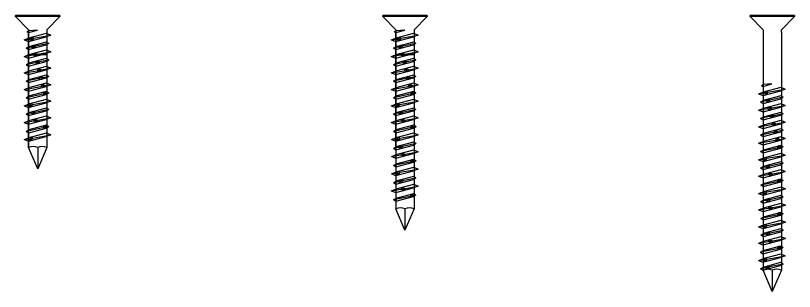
# Model space of a CAD drawing. Header units: inches. Extents: x -2661 to 42767, y -1222 to 9099.
# Drawn here: x 1420.15 to 1426.52, y 1271.51 to 1273.76 of the extents above; entities that cross this region are included whole.
import ezdxf

# ---------------------------------------------------------------- set-up
doc = ezdxf.new("R2010")
doc.units = ezdxf.units.IN
doc.header["$LTSCALE"] = 12
doc.header["$MEASUREMENT"] = 0
doc.layers.add('S-SIMPSON', color=2, linetype='CONTINUOUS')

# ---------------------------------------------------------------- blocks, each defined once
blk = doc.blocks.new('TTN PFSS 3-16x1-1-4')
at = {"layer": 'S-SIMPSON'}
for p, q in [((0.1813, 0), (-0.1812, 0)), ((-0.1812, -0.0065), (-0.1812, 0)), ((0.1813, 0), (0.1813, -0.0065)), ((0.1813, -0.0065), (-0.1812, -0.0065)), ((-0.1812, -0.0065), (-0.0745, -0.116)), ((-0.0745, -0.0065), (-0.0745, -0.0065)), ((0.1813, -0.0065), (0.0745, -0.116)), ((-0.088, -0.1314), (-0.0745, -0.1236)), ((-0.0745, -0.116), (-0.0745, -1.0763)), ((-0.0025, -0.1188), (-0.0745, -0.1236)), ((-0.0745, -0.1391), (-0.0025, -0.1188)), ((0.0745, -0.116), (0.0745, -1.0497)), ((-0.1117, -0.1987), (-0.0745, -0.1851)), ((-0.088, -0.1314), (-0.0745, -0.1391)), ((-0.0745, -1.0763), (-0.0745, -0.135)), ((0.0695, -0.1469), (-0.0745, -0.1851)), ((-0.0745, -0.2122), (0.0695, -0.174)), ((-0.0691, -0.1912), (-0.054, -0.1797)), ((-0.054, -0.1797), (-0.0478, -0.2051)), ((-0.0347, -0.1852), (-0.054, -0.1797)), ((-0.0347, -0.1852), (-0.0478, -0.2051)), ((-0.0347, -0.1852), (0.1068, -0.1604)), ((0.1068, -0.1604), (0.0695, -0.1469)), ((0.1068, -0.1604), (0.0695, -0.174)), ((0.0745, -0.135), (0.0745, -1.0763)), ((-0.1117, -0.1987), (-0.0691, -0.1912)), ((-0.1117, -0.1987), (-0.0745, -0.2122)), ((-0.0947, -0.266), (-0.0745, -0.2543)), ((0.0695, -0.2161), (-0.0745, -0.2543)), ((-0.0745, -0.2777), (0.0695, -0.2394)), ((-0.0478, -0.2051), (-0.0691, -0.1912)), ((-0.053, -0.2573), (-0.0381, -0.2447)), ((-0.0381, -0.2447), (-0.0327, -0.2666)), ((-0.0187, -0.2502), (-0.0381, -0.2447)), ((-0.0187, -0.2502), (-0.0327, -0.2666)), ((0.0897, -0.2277), (-0.0187, -0.2502)), ((0.0897, -0.2277), (0.0695, -0.2161)), ((0.0897, -0.2277), (0.0695, -0.2394)), ((-0.053, -0.2573), (-0.0947, -0.266)), ((-0.0947, -0.266), (-0.0745, -0.2777)), ((0.0695, -0.2815), (-0.0745, -0.3198)), ((-0.0745, -0.3469), (0.0695, -0.3086)), ((-0.0327, -0.2666), (-0.053, -0.2573)), ((-0.0375, -0.3203), (-0.023, -0.3061)), ((-0.023, -0.3061), (-0.0168, -0.3315)), ((-0.003, -0.3143), (-0.023, -0.3061)), ((-0.003, -0.3143), (-0.0168, -0.3315)), ((-0.003, -0.3143), (0.1068, -0.2951)), ((0.1068, -0.2951), (0.0695, -0.2815)), ((0.1068, -0.2951), (0.0695, -0.3086)), ((-0.1117, -0.3333), (-0.0745, -0.3198)), ((-0.1117, -0.3333), (-0.0375, -0.3203)), ((-0.1117, -0.3333), (-0.0745, -0.3469)), ((0.0745, -0.3198), (-0.0745, -0.3198)), ((0.0695, -0.3507), (-0.0745, -0.389)), ((-0.0745, -0.4123), (0.0695, -0.374)), ((-0.0375, -0.3203), (-0.0168, -0.3315)), ((-0.0071, -0.3711), (-0.0216, -0.3855)), ((-0.0071, -0.3711), (-0.0017, -0.393)), ((0.0127, -0.3784), (-0.0071, -0.3711)), ((0.0127, -0.3784), (-0.0017, -0.393)), ((0.0897, -0.3624), (0.0127, -0.3784)), ((0.0897, -0.3624), (0.0695, -0.3507)), ((0.0897, -0.3624), (0.0695, -0.374)), ((-0.0216, -0.3855), (-0.0947, -0.4006)), ((-0.0947, -0.4006), (-0.0745, -0.389)), ((-0.0947, -0.4006), (-0.0745, -0.4123)), ((0.0695, -0.4162), (-0.0745, -0.4544)), ((-0.0745, -0.4815), (0.0695, -0.4432)), ((-0.0017, -0.393), (-0.0216, -0.3855)), ((0.008, -0.4325), (-0.0059, -0.4494)), ((0.0286, -0.4434), (0.008, -0.4325)), ((0.008, -0.4325), (0.0142, -0.458)), ((0.0286, -0.4434), (0.0142, -0.458)), ((0.0286, -0.4434), (0.1068, -0.4297)), ((0.1068, -0.4297), (0.0695, -0.4162)), ((0.1068, -0.4297), (0.0695, -0.4432)), ((-0.1117, -0.468), (-0.0059, -0.4494)), ((-0.1117, -0.468), (-0.0745, -0.4544)), ((-0.1117, -0.468), (-0.0745, -0.4815)), ((0.0695, -0.4854), (-0.0745, -0.5236)), ((-0.0745, -0.5469), (0.0695, -0.5087)), ((0.0142, -0.458), (-0.0059, -0.4494)), ((0.0239, -0.4975), (0.0098, -0.5136)), ((0.0239, -0.4975), (0.0292, -0.5194)), ((0.0441, -0.5065), (0.0239, -0.4975)), ((0.0292, -0.5194), (0.0441, -0.5065)), ((0.0897, -0.497), (0.0441, -0.5065)), ((0.0897, -0.497), (0.0695, -0.4854)), ((0.0897, -0.497), (0.0695, -0.5087)), ((0.0098, -0.5136), (-0.0947, -0.5353)), ((-0.0947, -0.5353), (-0.0745, -0.5236)), ((-0.0947, -0.5353), (-0.0745, -0.5469)), ((0.0695, -0.5508), (-0.0745, -0.5891)), ((0.0098, -0.5136), (0.0292, -0.5194)), ((0.0389, -0.5589), (0.0258, -0.5785)), ((0.0389, -0.5589), (0.0452, -0.5844)), ((0.0602, -0.5725), (0.0389, -0.5589)), ((0.0602, -0.5725), (0.0452, -0.5844)), ((0.0602, -0.5725), (0.1068, -0.5643)), ((0.1068, -0.5643), (0.0695, -0.5508)), ((0.1068, -0.5643), (0.0695, -0.5779)), ((-0.1117, -0.6026), (0.0258, -0.5785)), ((-0.1117, -0.6026), (-0.0745, -0.5891)), ((-0.1117, -0.6026), (-0.0745, -0.6162)), ((-0.0745, -0.6162), (0.0695, -0.5779)), ((0.0695, -0.62), (-0.0745, -0.6583)), ((0.0695, -0.62), (-0.0745, -0.6583)), ((0.0452, -0.5844), (0.0258, -0.5785)), ((0.0549, -0.6239), (0.0412, -0.6417)), ((0.0755, -0.6346), (0.0549, -0.6239)), ((0.0549, -0.6239), (0.0602, -0.6458)), ((0.0755, -0.6346), (0.0602, -0.6458)), ((0.0897, -0.6317), (0.0695, -0.62)), ((0.0897, -0.6317), (0.0695, -0.6433)), ((0.0897, -0.6317), (0.0755, -0.6346)), ((0.0412, -0.6417), (-0.0947, -0.6699)), ((-0.0947, -0.6699), (-0.0745, -0.6583)), ((-0.0947, -0.6699), (-0.0745, -0.6583)), ((-0.0947, -0.6699), (-0.0745, -0.6816)), ((-0.0745, -0.6816), (0.0695, -0.6433)), ((0.0695, -0.6854), (-0.0745, -0.7237)), ((-0.0437, -0.7253), (0.1068, -0.699)), ((0.0602, -0.6458), (0.0412, -0.6417)), ((0.1068, -0.699), (0.0695, -0.6854)), ((0.1068, -0.699), (0.0695, -0.7125)), ((-0.1117, -0.7372), (-0.0745, -0.7237)), ((-0.1117, -0.7372), (-0.0782, -0.7314)), ((-0.1117, -0.7372), (-0.0745, -0.7508)), ((-0.0636, -0.7208), (-0.0782, -0.7314)), ((-0.0548, -0.7456), (-0.0782, -0.7314)), ((-0.0745, -0.7508), (0.0695, -0.7125)), ((0.0695, -0.7546), (-0.0745, -0.7929)), ((-0.0437, -0.7253), (-0.0636, -0.7208)), ((-0.0636, -0.7208), (-0.0548, -0.7456)), ((-0.0437, -0.7253), (-0.0548, -0.7456)), ((0.0897, -0.7663), (0.0695, -0.7546)), ((-0.0947, -0.8046), (-0.0745, -0.7929)), ((-0.0553, -0.7964), (-0.0947, -0.8046)), ((-0.0947, -0.8046), (-0.0745, -0.8162)), ((-0.0745, -0.8162), (0.0695, -0.778)), ((0.0695, -0.8201), (-0.0745, -0.8583)), ((-0.0412, -0.7841), (-0.0553, -0.7964)), ((-0.0337, -0.8054), (-0.0553, -0.7964)), ((-0.0412, -0.7841), (-0.0337, -0.8054)), ((-0.021, -0.7893), (-0.0412, -0.7841)), ((-0.021, -0.7893), (-0.0337, -0.8054)), ((0.0897, -0.7663), (-0.021, -0.7893)), ((0.0897, -0.7663), (0.0695, -0.778)), ((0.1068, -0.8336), (0.0695, -0.8201)), ((-0.1117, -0.8719), (-0.0334, -0.8582)), ((-0.1117, -0.8719), (-0.0745, -0.8583)), ((-0.1117, -0.8719), (-0.0745, -0.8854)), ((-0.0745, -0.8854), (0.0695, -0.8472)), ((-0.0334, -0.8582), (-0.0201, -0.8439)), ((-0.0113, -0.8687), (-0.0334, -0.8582)), ((-0.0201, -0.8439), (-0.0113, -0.8687)), ((-0.0201, -0.8439), (0.0011, -0.8521)), ((0.0011, -0.8521), (-0.0113, -0.8687)), ((0.0011, -0.8521), (0.1068, -0.8336)), ((0.1068, -0.8336), (0.0695, -0.8472)), ((0.0414, -0.9162), (-0.0945, -0.9444)), ((-0.0945, -0.9444), (-0.0743, -0.9327)), ((-0.0945, -0.9444), (-0.0743, -0.9327)), ((-0.0945, -0.9444), (-0.0743, -0.956)), ((0.0698, -0.8944), (-0.0743, -0.9327)), ((-0.0743, -0.956), (0.0698, -0.9178)), ((0.0551, -0.8983), (0.0414, -0.9162)), ((0.0604, -0.9202), (0.0414, -0.9162)), ((0.0757, -0.9091), (0.0551, -0.8983)), ((0.0551, -0.8983), (0.0604, -0.9202)), ((0.0757, -0.9091), (0.0604, -0.9202)), ((0.09, -0.9061), (0.0698, -0.8944)), ((0.09, -0.9061), (0.0698, -0.9178)), ((0.09, -0.9061), (0.0757, -0.9091)), ((-0.1115, -1.0117), (-0.0743, -0.9981)), ((-0.1115, -1.0117), (-0.078, -1.0058)), ((-0.1115, -1.0117), (-0.0743, -1.0252)), ((-0.0634, -0.9952), (-0.078, -1.0058)), ((-0.0546, -1.02), (-0.078, -1.0058)), ((0.0698, -0.9599), (-0.0743, -0.9981)), ((-0.0743, -1.0252), (0.0698, -0.987)), ((-0.0435, -0.9998), (-0.0634, -0.9952)), ((-0.0634, -0.9952), (-0.0546, -1.02)), ((-0.0435, -0.9998), (-0.0546, -1.02)), ((-0.0435, -0.9998), (0.107, -0.9734)), ((0.107, -0.9734), (0.0698, -0.9599)), ((0.107, -0.9734), (0.0698, -0.987)), ((0, -1.25), (-0.0745, -1.0763)), ((0.0745, -1.0763), (0, -1.25)), ((0, -1.0763), (0, -1.25))]:
    blk.add_line(p, q, dxfattribs=at)
for centre, radius, start, end in [((-0.0373, -1.157), 0.0889, 65.23518, 114.76482), ((0.0372, -1.1555), 0.0875, 64.80362, 115.19638)]:
    blk.add_arc(centre, radius, start, end, dxfattribs=at)
blk = doc.blocks.new('TTN PFSS 3-16x1-3-4')
at = {"layer": 'S-SIMPSON'}
for p, q in [((0.1813, 0), (-0.1812, 0)), ((-0.1812, -0.0065), (-0.1812, 0)), ((0.1813, 0), (0.1813, -0.0065)), ((0.1813, -0.0065), (-0.1812, -0.0065)), ((-0.1812, -0.0065), (-0.0745, -0.116)), ((-0.0745, -0.0065), (-0.0745, -0.0065)), ((0.1813, -0.0065), (0.0745, -0.116)), ((-0.088, -0.1314), (-0.0745, -0.1236)), ((-0.0745, -0.116), (-0.0745, -1.0763)), ((-0.0025, -0.1188), (-0.0745, -0.1236)), ((-0.0745, -0.1391), (-0.0025, -0.1188)), ((0.0745, -0.116), (0.0745, -1.0497)), ((-0.1117, -0.1987), (-0.0745, -0.1851)), ((-0.088, -0.1314), (-0.0745, -0.1391)), ((-0.0745, -1.0763), (-0.0745, -0.135)), ((0.0695, -0.1469), (-0.0745, -0.1851)), ((-0.0745, -0.2122), (0.0695, -0.174)), ((-0.0691, -0.1912), (-0.054, -0.1797)), ((-0.054, -0.1797), (-0.0478, -0.2051)), ((-0.0347, -0.1852), (-0.054, -0.1797)), ((-0.0347, -0.1852), (-0.0478, -0.2051)), ((-0.0347, -0.1852), (0.1068, -0.1604)), ((0.1068, -0.1604), (0.0695, -0.1469)), ((0.1068, -0.1604), (0.0695, -0.174)), ((0.0745, -0.135), (0.0745, -1.5763)), ((-0.1117, -0.1987), (-0.0691, -0.1912)), ((-0.1117, -0.1987), (-0.0745, -0.2122)), ((-0.0947, -0.266), (-0.0745, -0.2543)), ((0.0695, -0.2161), (-0.0745, -0.2543)), ((-0.0745, -0.2777), (0.0695, -0.2394)), ((-0.0478, -0.2051), (-0.0691, -0.1912)), ((-0.053, -0.2573), (-0.0381, -0.2447)), ((-0.0381, -0.2447), (-0.0327, -0.2666)), ((-0.0187, -0.2502), (-0.0381, -0.2447)), ((-0.0187, -0.2502), (-0.0327, -0.2666)), ((0.0897, -0.2277), (-0.0187, -0.2502)), ((0.0897, -0.2277), (0.0695, -0.2161)), ((0.0897, -0.2277), (0.0695, -0.2394)), ((-0.053, -0.2573), (-0.0947, -0.266)), ((-0.0947, -0.266), (-0.0745, -0.2777)), ((0.0695, -0.2815), (-0.0745, -0.3198)), ((-0.0745, -0.3469), (0.0695, -0.3086)), ((-0.0327, -0.2666), (-0.053, -0.2573)), ((-0.0375, -0.3203), (-0.023, -0.3061)), ((-0.023, -0.3061), (-0.0168, -0.3315)), ((-0.003, -0.3143), (-0.023, -0.3061)), ((-0.003, -0.3143), (-0.0168, -0.3315)), ((-0.003, -0.3143), (0.1068, -0.2951)), ((0.1068, -0.2951), (0.0695, -0.2815)), ((0.1068, -0.2951), (0.0695, -0.3086)), ((-0.1117, -0.3333), (-0.0745, -0.3198)), ((-0.1117, -0.3333), (-0.0375, -0.3203)), ((-0.1117, -0.3333), (-0.0745, -0.3469)), ((0.0745, -0.3198), (-0.0745, -0.3198)), ((0.0695, -0.3507), (-0.0745, -0.389)), ((-0.0745, -0.4123), (0.0695, -0.374)), ((-0.0375, -0.3203), (-0.0168, -0.3315)), ((-0.0071, -0.3711), (-0.0216, -0.3855)), ((-0.0071, -0.3711), (-0.0017, -0.393)), ((0.0127, -0.3784), (-0.0071, -0.3711)), ((0.0127, -0.3784), (-0.0017, -0.393)), ((0.0897, -0.3624), (0.0127, -0.3784)), ((0.0897, -0.3624), (0.0695, -0.3507)), ((0.0897, -0.3624), (0.0695, -0.374)), ((-0.0216, -0.3855), (-0.0947, -0.4006)), ((-0.0947, -0.4006), (-0.0745, -0.389)), ((-0.0947, -0.4006), (-0.0745, -0.4123)), ((0.0695, -0.4162), (-0.0745, -0.4544)), ((-0.0745, -0.4815), (0.0695, -0.4432)), ((-0.0017, -0.393), (-0.0216, -0.3855)), ((0.008, -0.4325), (-0.0059, -0.4494)), ((0.0286, -0.4434), (0.008, -0.4325)), ((0.008, -0.4325), (0.0142, -0.458)), ((0.0286, -0.4434), (0.0142, -0.458)), ((0.0286, -0.4434), (0.1068, -0.4297)), ((0.1068, -0.4297), (0.0695, -0.4162)), ((0.1068, -0.4297), (0.0695, -0.4432)), ((-0.1117, -0.468), (-0.0059, -0.4494)), ((-0.1117, -0.468), (-0.0745, -0.4544)), ((-0.1117, -0.468), (-0.0745, -0.4815)), ((0.0695, -0.4854), (-0.0745, -0.5236)), ((-0.0745, -0.5469), (0.0695, -0.5087)), ((0.0142, -0.458), (-0.0059, -0.4494)), ((0.0239, -0.4975), (0.0098, -0.5136)), ((0.0239, -0.4975), (0.0292, -0.5194)), ((0.0441, -0.5065), (0.0239, -0.4975)), ((0.0292, -0.5194), (0.0441, -0.5065)), ((0.0897, -0.497), (0.0441, -0.5065)), ((0.0897, -0.497), (0.0695, -0.4854)), ((0.0897, -0.497), (0.0695, -0.5087)), ((0.0098, -0.5136), (-0.0947, -0.5353)), ((-0.0947, -0.5353), (-0.0745, -0.5236)), ((-0.0947, -0.5353), (-0.0745, -0.5469)), ((0.0695, -0.5508), (-0.0745, -0.5891)), ((0.0098, -0.5136), (0.0292, -0.5194)), ((0.0389, -0.5589), (0.0258, -0.5785)), ((0.0389, -0.5589), (0.0452, -0.5844)), ((0.0602, -0.5725), (0.0389, -0.5589)), ((0.0602, -0.5725), (0.0452, -0.5844)), ((0.0602, -0.5725), (0.1068, -0.5643)), ((0.1068, -0.5643), (0.0695, -0.5508)), ((0.1068, -0.5643), (0.0695, -0.5779)), ((-0.1117, -0.6026), (0.0258, -0.5785)), ((-0.1117, -0.6026), (-0.0745, -0.5891)), ((-0.1117, -0.6026), (-0.0745, -0.6162)), ((-0.0745, -0.6162), (0.0695, -0.5779)), ((0.0695, -0.62), (-0.0745, -0.6583)), ((0.0695, -0.62), (-0.0745, -0.6583)), ((0.0452, -0.5844), (0.0258, -0.5785)), ((0.0549, -0.6239), (0.0412, -0.6417)), ((0.0755, -0.6346), (0.0549, -0.6239)), ((0.0549, -0.6239), (0.0602, -0.6458)), ((0.0755, -0.6346), (0.0602, -0.6458)), ((0.0897, -0.6317), (0.0695, -0.62)), ((0.0897, -0.6317), (0.0695, -0.6433)), ((0.0897, -0.6317), (0.0755, -0.6346)), ((0.0412, -0.6417), (-0.0947, -0.6699)), ((-0.0947, -0.6699), (-0.0745, -0.6583)), ((-0.0947, -0.6699), (-0.0745, -0.6583)), ((-0.0947, -0.6699), (-0.0745, -0.6816)), ((-0.0745, -0.6816), (0.0695, -0.6433)), ((0.0695, -0.6854), (-0.0745, -0.7237)), ((-0.0437, -0.7253), (0.1068, -0.699)), ((0.0602, -0.6458), (0.0412, -0.6417)), ((0.1068, -0.699), (0.0695, -0.6854)), ((0.1068, -0.699), (0.0695, -0.7125)), ((-0.1117, -0.7372), (-0.0745, -0.7237)), ((-0.1117, -0.7372), (-0.0782, -0.7314)), ((-0.1117, -0.7372), (-0.0745, -0.7508)), ((-0.0636, -0.7208), (-0.0782, -0.7314)), ((-0.0548, -0.7456), (-0.0782, -0.7314)), ((-0.0745, -0.7508), (0.0695, -0.7125)), ((0.0695, -0.7546), (-0.0745, -0.7929)), ((-0.0437, -0.7253), (-0.0636, -0.7208)), ((-0.0636, -0.7208), (-0.0548, -0.7456)), ((-0.0437, -0.7253), (-0.0548, -0.7456)), ((0.0897, -0.7663), (0.0695, -0.7546)), ((-0.0947, -0.8046), (-0.0745, -0.7929)), ((-0.0553, -0.7964), (-0.0947, -0.8046)), ((-0.0947, -0.8046), (-0.0745, -0.8162)), ((-0.0745, -0.8162), (0.0695, -0.778)), ((0.0695, -0.8201), (-0.0745, -0.8583)), ((-0.0412, -0.7841), (-0.0553, -0.7964)), ((-0.0337, -0.8054), (-0.0553, -0.7964)), ((-0.0412, -0.7841), (-0.0337, -0.8054)), ((-0.021, -0.7893), (-0.0412, -0.7841)), ((-0.021, -0.7893), (-0.0337, -0.8054)), ((0.0897, -0.7663), (-0.021, -0.7893)), ((0.0897, -0.7663), (0.0695, -0.778)), ((0.1068, -0.8336), (0.0695, -0.8201)), ((-0.1117, -0.8719), (-0.0334, -0.8582)), ((-0.1117, -0.8719), (-0.0745, -0.8583)), ((-0.1117, -0.8719), (-0.0745, -0.8854)), ((-0.0745, -0.8854), (0.0695, -0.8472)), ((-0.0334, -0.8582), (-0.0201, -0.8439)), ((-0.0113, -0.8687), (-0.0334, -0.8582)), ((-0.0201, -0.8439), (-0.0113, -0.8687)), ((-0.0201, -0.8439), (0.0011, -0.8521)), ((0.0011, -0.8521), (-0.0113, -0.8687)), ((0.0011, -0.8521), (0.1068, -0.8336)), ((0.1068, -0.8336), (0.0695, -0.8472)), ((0.0414, -0.9162), (-0.0945, -0.9444)), ((-0.0945, -0.9444), (-0.0743, -0.9327)), ((-0.0945, -0.9444), (-0.0743, -0.9327)), ((-0.0945, -0.9444), (-0.0743, -0.956)), ((0.0698, -0.8944), (-0.0743, -0.9327)), ((-0.0743, -0.956), (0.0698, -0.9178)), ((0.0551, -0.8983), (0.0414, -0.9162)), ((0.0604, -0.9202), (0.0414, -0.9162)), ((0.0757, -0.9091), (0.0551, -0.8983)), ((0.0551, -0.8983), (0.0604, -0.9202)), ((0.0757, -0.9091), (0.0604, -0.9202)), ((0.09, -0.9061), (0.0698, -0.8944)), ((0.09, -0.9061), (0.0698, -0.9178)), ((0.09, -0.9061), (0.0757, -0.9091)), ((-0.1115, -1.0117), (-0.0743, -0.9981)), ((-0.1115, -1.0117), (-0.078, -1.0058)), ((-0.1115, -1.0117), (-0.0743, -1.0252)), ((-0.0634, -0.9952), (-0.078, -1.0058)), ((-0.0546, -1.02), (-0.078, -1.0058)), ((0.0698, -0.9599), (-0.0743, -0.9981)), ((-0.0743, -1.0252), (0.0698, -0.987)), ((-0.0435, -0.9998), (-0.0634, -0.9952)), ((-0.0634, -0.9952), (-0.0546, -1.02)), ((-0.0435, -0.9998), (-0.0546, -1.02)), ((-0.0435, -0.9998), (0.107, -0.9734)), ((0.107, -0.9734), (0.0698, -0.9599)), ((0.107, -0.9734), (0.0698, -0.987)), ((-0.0945, -1.0829), (-0.0743, -1.0712)), ((-0.055, -1.0747), (-0.0945, -1.0829)), ((-0.0745, -1.0763), (-0.0745, -1.5838)), ((0.0698, -1.033), (-0.0743, -1.0712)), ((-0.0743, -1.0946), (0.0698, -1.0563)), ((-0.041, -1.0624), (-0.055, -1.0747)), ((-0.0335, -1.0837), (-0.055, -1.0747)), ((-0.041, -1.0624), (-0.0335, -1.0837)), ((-0.0208, -1.0676), (-0.041, -1.0624)), ((-0.0208, -1.0676), (-0.0335, -1.0837)), ((0.09, -1.0446), (-0.0208, -1.0676)), ((0.09, -1.0446), (0.0698, -1.033)), ((0.09, -1.0446), (0.0698, -1.0563)), ((-0.1115, -1.1502), (-0.0331, -1.1365)), ((-0.1115, -1.1502), (-0.0743, -1.1367)), ((-0.0945, -1.0829), (-0.0743, -1.0946)), ((0.0698, -1.0984), (-0.0743, -1.1367)), ((-0.0743, -1.1638), (0.0698, -1.1255)), ((-0.0331, -1.1365), (-0.0199, -1.1222)), ((-0.0111, -1.147), (-0.0331, -1.1365)), ((-0.0199, -1.1222), (-0.0111, -1.147)), ((-0.0199, -1.1222), (0.0014, -1.1305)), ((0.0014, -1.1305), (-0.0111, -1.147)), ((0.0014, -1.1305), (0.107, -1.112)), ((0.107, -1.112), (0.0698, -1.0984)), ((0.107, -1.112), (0.0698, -1.1255)), ((-0.1115, -1.1502), (-0.0743, -1.1638)), ((0.0417, -1.1945), (-0.0943, -1.2227)), ((0.07, -1.1728), (-0.0741, -1.211)), ((-0.0741, -1.2344), (0.07, -1.1961)), ((0.0553, -1.1767), (0.0417, -1.1945)), ((0.0607, -1.1986), (0.0417, -1.1945)), ((0.0759, -1.1874), (0.0553, -1.1767)), ((0.0553, -1.1767), (0.0607, -1.1986)), ((0.0759, -1.1874), (0.0607, -1.1986)), ((0.0902, -1.1844), (0.07, -1.1728)), ((0.0902, -1.1844), (0.07, -1.1961)), ((0.0902, -1.1844), (0.0759, -1.1874)), ((-0.0943, -1.2227), (-0.0741, -1.211)), ((-0.0943, -1.2227), (-0.0741, -1.211)), ((-0.0943, -1.2227), (-0.0741, -1.2344)), ((0.07, -1.2382), (-0.0741, -1.2765)), ((-0.0741, -1.3036), (0.07, -1.2653)), ((-0.0432, -1.2781), (0.1072, -1.2518)), ((0.1072, -1.2518), (0.07, -1.2382)), ((0.1072, -1.2518), (0.07, -1.2653)), ((-0.1113, -1.29), (-0.0741, -1.2765)), ((-0.1113, -1.29), (-0.0777, -1.2841)), ((-0.1113, -1.29), (-0.0741, -1.3036)), ((-0.0631, -1.2736), (-0.0777, -1.2841)), ((-0.0544, -1.2983), (-0.0777, -1.2841)), ((0.0691, -1.3133), (-0.075, -1.3516)), ((-0.0432, -1.2781), (-0.0631, -1.2736)), ((-0.0631, -1.2736), (-0.0544, -1.2983)), ((-0.0432, -1.2781), (-0.0544, -1.2983)), ((0.0893, -1.325), (-0.0215, -1.3479)), ((0.0893, -1.325), (0.0691, -1.3133)), ((0.0893, -1.325), (0.0691, -1.3366)), ((-0.0952, -1.3632), (-0.075, -1.3516)), ((-0.0557, -1.3551), (-0.0952, -1.3632)), ((-0.0952, -1.3632), (-0.075, -1.3749)), ((-0.075, -1.3749), (0.0691, -1.3366)), ((0.0691, -1.3787), (-0.075, -1.417)), ((-0.0417, -1.3427), (-0.0557, -1.3551)), ((-0.0342, -1.3641), (-0.0557, -1.3551)), ((-0.0417, -1.3427), (-0.0342, -1.3641)), ((-0.0215, -1.3479), (-0.0417, -1.3427)), ((-0.0215, -1.3479), (-0.0342, -1.3641)), ((0.0007, -1.4108), (0.1063, -1.3923)), ((0.1063, -1.3923), (0.0691, -1.3787)), ((0.1063, -1.3923), (0.0691, -1.4058)), ((-0.1122, -1.4306), (-0.0338, -1.4168)), ((-0.1122, -1.4306), (-0.075, -1.417)), ((-0.1122, -1.4306), (-0.075, -1.4441)), ((-0.075, -1.4441), (0.0691, -1.4058)), ((0.0693, -1.4531), (-0.0748, -1.4914)), ((-0.0338, -1.4168), (-0.0205, -1.4026)), ((-0.0118, -1.4273), (-0.0338, -1.4168)), ((-0.0205, -1.4026), (-0.0118, -1.4273)), ((-0.0205, -1.4026), (0.0007, -1.4108)), ((0.0007, -1.4108), (-0.0118, -1.4273)), ((0.0546, -1.457), (0.041, -1.4748)), ((0.0752, -1.4677), (0.0546, -1.457)), ((0.0546, -1.457), (0.06, -1.4789)), ((0.0895, -1.4648), (0.0693, -1.4531)), ((0.041, -1.4748), (-0.095, -1.503)), ((-0.095, -1.503), (-0.0748, -1.4914)), ((-0.095, -1.503), (-0.0748, -1.4914)), ((-0.095, -1.503), (-0.0748, -1.5147)), ((-0.0748, -1.5147), (0.0693, -1.4764)), ((0.06, -1.4789), (0.041, -1.4748)), ((0.0752, -1.4677), (0.06, -1.4789)), ((0.0895, -1.4648), (0.0693, -1.4764)), ((0.0895, -1.4648), (0.0752, -1.4677)), ((0, -1.75), (-0.0745, -1.5763)), ((0.0745, -1.5763), (0, -1.75)), ((0, -1.5763), (0, -1.75))]:
    blk.add_line(p, q, dxfattribs=at)
for centre, radius, start, end in [((-0.0373, -1.657), 0.0889, 65.23518, 114.76482), ((0.0372, -1.6555), 0.0875, 64.80362, 115.19638)]:
    blk.add_arc(centre, radius, start, end, dxfattribs=at)
blk = doc.blocks.new('TTN PFSS 3-16x2-1-4')
at = {"layer": 'S-SIMPSON'}
for p, q in [((0.1812, 0), (-0.1813, 0)), ((-0.1813, -0.0065), (-0.1813, 0)), ((0.1812, 0), (0.1812, -0.0065)), ((0.1812, -0.0065), (-0.1813, -0.0065)), ((-0.1813, -0.0065), (-0.0745, -0.116)), ((-0.0745, -0.0065), (-0.0745, -0.0065)), ((0.1812, -0.0065), (0.0745, -0.116)), ((-0.0745, -0.116), (-0.0745, -1.0763)), ((0.0745, -0.135), (0.0745, -0.116)), ((0.0745, -0.135), (0.0745, -2.0763)), ((-0.088, -0.5703), (-0.0745, -0.5625)), ((-0.088, -0.5703), (-0.0745, -0.578)), ((-0.0025, -0.5577), (-0.0745, -0.5625)), ((-0.0745, -0.578), (-0.0025, -0.5577)), ((-0.1117, -0.6376), (-0.0745, -0.624)), ((-0.1117, -0.6376), (-0.0691, -0.6301)), ((0.0695, -0.5858), (-0.0745, -0.624)), ((-0.0745, -0.6511), (0.0695, -0.6129)), ((-0.0691, -0.6301), (-0.054, -0.6186)), ((-0.0478, -0.644), (-0.0691, -0.6301)), ((-0.054, -0.6186), (-0.0478, -0.644)), ((-0.0347, -0.6241), (-0.054, -0.6186)), ((-0.0347, -0.6241), (-0.0478, -0.644)), ((-0.0347, -0.6241), (0.1068, -0.5993)), ((0.1068, -0.5993), (0.0695, -0.5858)), ((0.1068, -0.5993), (0.0695, -0.6129)), ((-0.1117, -0.6376), (-0.0745, -0.6511)), ((-0.0947, -0.7049), (-0.0745, -0.6933)), ((-0.053, -0.6963), (-0.0947, -0.7049)), ((0.0695, -0.655), (-0.0745, -0.6933)), ((-0.0745, -0.7166), (0.0695, -0.6783)), ((-0.053, -0.6963), (-0.0381, -0.6836)), ((-0.0327, -0.7055), (-0.053, -0.6963)), ((-0.0381, -0.6836), (-0.0327, -0.7055)), ((-0.0187, -0.6891), (-0.0381, -0.6836)), ((-0.0187, -0.6891), (-0.0327, -0.7055)), ((0.0897, -0.6667), (-0.0187, -0.6891)), ((0.0897, -0.6667), (0.0695, -0.655)), ((0.0897, -0.6667), (0.0695, -0.6783)), ((-0.1117, -0.7722), (-0.0745, -0.7587)), ((-0.1117, -0.7722), (-0.0375, -0.7592)), ((-0.0947, -0.7049), (-0.0745, -0.7166)), ((0.0695, -0.7204), (-0.0745, -0.7587)), ((-0.0745, -0.7858), (0.0695, -0.7475)), ((-0.0375, -0.7592), (-0.023, -0.745)), ((-0.0375, -0.7592), (-0.0168, -0.7704)), ((-0.023, -0.745), (-0.0168, -0.7704)), ((-0.003, -0.7532), (-0.023, -0.745)), ((-0.003, -0.7532), (-0.0168, -0.7704)), ((-0.003, -0.7532), (0.1068, -0.734)), ((0.1068, -0.734), (0.0695, -0.7204)), ((0.1068, -0.734), (0.0695, -0.7475)), ((-0.1117, -0.7722), (-0.0745, -0.7858)), ((-0.0216, -0.8244), (-0.0947, -0.8396)), ((0.0695, -0.7896), (-0.0745, -0.8279)), ((-0.0745, -0.8512), (0.0695, -0.813)), ((-0.0071, -0.81), (-0.0216, -0.8244)), ((-0.0017, -0.8319), (-0.0216, -0.8244)), ((-0.0071, -0.81), (-0.0017, -0.8319)), ((0.0127, -0.8173), (-0.0071, -0.81)), ((0.0127, -0.8173), (-0.0017, -0.8319)), ((0.0897, -0.8013), (0.0127, -0.8173)), ((0.0897, -0.8013), (0.0695, -0.7896)), ((0.0897, -0.8013), (0.0695, -0.813)), ((-0.1117, -0.9069), (-0.0059, -0.8883)), ((-0.0947, -0.8396), (-0.0745, -0.8279)), ((-0.0947, -0.8396), (-0.0745, -0.8512)), ((0.0695, -0.8551), (-0.0745, -0.8933)), ((-0.0745, -0.9204), (0.0695, -0.8822)), ((0.008, -0.8714), (-0.0059, -0.8883)), ((0.0142, -0.8969), (-0.0059, -0.8883)), ((0.0286, -0.8823), (0.008, -0.8714)), ((0.008, -0.8714), (0.0142, -0.8969)), ((0.0286, -0.8823), (0.0142, -0.8969)), ((0.0286, -0.8823), (0.1068, -0.8686)), ((0.1068, -0.8686), (0.0695, -0.8551)), ((0.1068, -0.8686), (0.0695, -0.8822)), ((-0.1117, -0.9069), (-0.0745, -0.8933)), ((-0.1117, -0.9069), (-0.0745, -0.9204)), ((0.0098, -0.9525), (-0.0947, -0.9742)), ((0.0695, -0.9243), (-0.0745, -0.9625)), ((-0.0745, -0.9859), (0.0695, -0.9476)), ((0.0239, -0.9364), (0.0098, -0.9525)), ((0.0098, -0.9525), (0.0292, -0.9583)), ((0.0239, -0.9364), (0.0292, -0.9583)), ((0.0441, -0.9454), (0.0239, -0.9364)), ((0.0292, -0.9583), (0.0441, -0.9454)), ((0.0897, -0.9359), (0.0441, -0.9454)), ((0.0897, -0.9359), (0.0695, -0.9243)), ((0.0897, -0.9359), (0.0695, -0.9476)), ((-0.1117, -1.0415), (0.0258, -1.0174)), ((-0.0947, -0.9742), (-0.0745, -0.9625)), ((-0.0947, -0.9742), (-0.0745, -0.9859)), ((0.0695, -0.9897), (-0.0745, -1.028)), ((-0.0745, -1.0551), (0.0695, -1.0168)), ((0.0389, -0.9978), (0.0258, -1.0174)), ((0.0452, -1.0233), (0.0258, -1.0174)), ((0.0389, -0.9978), (0.0452, -1.0233)), ((0.0602, -1.0114), (0.0389, -0.9978)), ((0.0602, -1.0114), (0.0452, -1.0233)), ((0.0602, -1.0114), (0.1068, -1.0033)), ((0.1068, -1.0033), (0.0695, -0.9897)), ((0.1068, -1.0033), (0.0695, -1.0168)), ((-0.1117, -1.0415), (-0.0745, -1.028)), ((-0.1117, -1.0415), (-0.0745, -1.0551)), ((0.0412, -1.0806), (-0.0947, -1.1088)), ((0.0695, -1.0589), (-0.0745, -1.0972)), ((0.0695, -1.0589), (-0.0745, -1.0972)), ((-0.0745, -1.0763), (-0.0745, -2.0767)), ((0.0549, -1.0628), (0.0412, -1.0806)), ((0.0602, -1.0847), (0.0412, -1.0806)), ((0.0755, -1.0735), (0.0549, -1.0628)), ((0.0549, -1.0628), (0.0602, -1.0847)), ((0.0755, -1.0735), (0.0602, -1.0847)), ((0.0897, -1.0706), (0.0695, -1.0589)), ((0.0897, -1.0706), (0.0695, -1.0822)), ((0.0897, -1.0706), (0.0755, -1.0735)), ((-0.0947, -1.1088), (-0.0745, -1.0972)), ((-0.0947, -1.1088), (-0.0745, -1.0972)), ((-0.0947, -1.1088), (-0.0745, -1.1205)), ((-0.0745, -1.1205), (0.0695, -1.0822)), ((0.0695, -1.1244), (-0.0745, -1.1626)), ((-0.0437, -1.1642), (0.1068, -1.1379)), ((0.1068, -1.1379), (0.0695, -1.1244)), ((0.1068, -1.1379), (0.0695, -1.1514)), ((-0.1117, -1.1762), (-0.0745, -1.1626)), ((-0.1117, -1.1762), (-0.0782, -1.1703)), ((-0.1117, -1.1762), (-0.0745, -1.1897)), ((-0.0636, -1.1597), (-0.0782, -1.1703)), ((-0.0548, -1.1845), (-0.0782, -1.1703)), ((-0.0745, -1.1897), (0.0695, -1.1514)), ((0.0695, -1.1936), (-0.0745, -1.2318)), ((-0.0437, -1.1642), (-0.0636, -1.1597)), ((-0.0636, -1.1597), (-0.0548, -1.1845)), ((-0.0437, -1.1642), (-0.0548, -1.1845)), ((0.0897, -1.2052), (-0.021, -1.2282)), ((0.0897, -1.2052), (0.0695, -1.1936)), ((0.0897, -1.2052), (0.0695, -1.2169)), ((-0.0947, -1.2435), (-0.0745, -1.2318)), ((-0.0553, -1.2353), (-0.0947, -1.2435)), ((-0.0947, -1.2435), (-0.0745, -1.2551)), ((-0.0745, -1.2551), (0.0695, -1.2169)), ((0.0695, -1.259), (-0.0745, -1.2973)), ((-0.0412, -1.223), (-0.0553, -1.2353)), ((-0.0337, -1.2443), (-0.0553, -1.2353)), ((-0.0412, -1.223), (-0.0337, -1.2443)), ((-0.021, -1.2282), (-0.0412, -1.223)), ((-0.021, -1.2282), (-0.0337, -1.2443)), ((0.1068, -1.2725), (0.0695, -1.259)), ((-0.1117, -1.3108), (-0.0334, -1.2971)), ((-0.1117, -1.3108), (-0.0745, -1.2973)), ((-0.1117, -1.3108), (-0.0745, -1.3243)), ((-0.0745, -1.3243), (0.0695, -1.2861)), ((0.0698, -1.3334), (-0.0743, -1.3716)), ((-0.0334, -1.2971), (-0.0201, -1.2828)), ((-0.0113, -1.3076), (-0.0334, -1.2971)), ((-0.0201, -1.2828), (-0.0113, -1.3076)), ((-0.0201, -1.2828), (0.0011, -1.291)), ((0.0011, -1.291), (-0.0113, -1.3076)), ((0.0011, -1.291), (0.1068, -1.2725)), ((0.1068, -1.2725), (0.0695, -1.2861)), ((0.09, -1.345), (0.0698, -1.3334)), ((0.0414, -1.3551), (-0.0945, -1.3833)), ((-0.0945, -1.3833), (-0.0743, -1.3716)), ((-0.0945, -1.3833), (-0.0743, -1.3716)), ((-0.0945, -1.3833), (-0.0743, -1.3949)), ((-0.0743, -1.3949), (0.0698, -1.3567)), ((0.0698, -1.3988), (-0.0743, -1.4371)), ((0.0551, -1.3373), (0.0414, -1.3551)), ((0.0604, -1.3592), (0.0414, -1.3551)), ((0.0757, -1.348), (0.0551, -1.3373)), ((0.0551, -1.3373), (0.0604, -1.3592)), ((0.0757, -1.348), (0.0604, -1.3592)), ((0.09, -1.345), (0.0698, -1.3567)), ((0.107, -1.4123), (0.0698, -1.3988)), ((0.09, -1.345), (0.0757, -1.348)), ((-0.1115, -1.4506), (-0.0743, -1.4371)), ((-0.1115, -1.4506), (-0.078, -1.4447)), ((-0.1115, -1.4506), (-0.0743, -1.4641)), ((-0.0634, -1.4342), (-0.078, -1.4447)), ((-0.0546, -1.4589), (-0.078, -1.4447)), ((-0.0743, -1.4641), (0.0698, -1.4259)), ((-0.0435, -1.4387), (-0.0634, -1.4342)), ((-0.0634, -1.4342), (-0.0546, -1.4589)), ((-0.0435, -1.4387), (-0.0546, -1.4589)), ((-0.0435, -1.4387), (0.107, -1.4123)), ((0.107, -1.4123), (0.0698, -1.4259)), ((-0.0945, -1.5179), (-0.0743, -1.5063)), ((-0.0551, -1.5097), (-0.0945, -1.5179)), ((-0.0945, -1.5179), (-0.0743, -1.5296)), ((0.0698, -1.468), (-0.0743, -1.5063)), ((-0.0743, -1.5296), (0.0698, -1.4913)), ((-0.041, -1.4974), (-0.0551, -1.5097)), ((-0.0335, -1.5187), (-0.0551, -1.5097)), ((-0.041, -1.4974), (-0.0335, -1.5187)), ((-0.0208, -1.5026), (-0.041, -1.4974)), ((-0.0208, -1.5026), (-0.0335, -1.5187)), ((0.09, -1.4797), (-0.0208, -1.5026)), ((0.09, -1.4797), (0.0698, -1.468)), ((0.09, -1.4797), (0.0698, -1.4913)), ((-0.1115, -1.5852), (-0.0331, -1.5715)), ((-0.1115, -1.5852), (-0.0743, -1.5717)), ((-0.1115, -1.5852), (-0.0743, -1.5988)), ((0.0698, -1.5334), (-0.0743, -1.5717)), ((-0.0743, -1.5988), (0.0698, -1.5605)), ((-0.0331, -1.5715), (-0.0199, -1.5572)), ((-0.0111, -1.582), (-0.0331, -1.5715)), ((-0.0199, -1.5572), (-0.0111, -1.582)), ((-0.0199, -1.5572), (0.0013, -1.5655)), ((0.0013, -1.5655), (-0.0111, -1.582)), ((0.0013, -1.5655), (0.107, -1.547)), ((0.107, -1.547), (0.0698, -1.5334)), ((0.107, -1.547), (0.0698, -1.5605)), ((0.0415, -1.6276), (-0.0945, -1.6558)), ((-0.0945, -1.6558), (-0.0743, -1.6441)), ((-0.0945, -1.6558), (-0.0743, -1.6441)), ((0.0698, -1.6058), (-0.0743, -1.6441)), ((-0.0743, -1.6674), (0.0698, -1.6292)), ((0.0551, -1.6097), (0.0415, -1.6276)), ((0.0605, -1.6316), (0.0415, -1.6276)), ((0.0757, -1.6205), (0.0551, -1.6097)), ((0.0551, -1.6097), (0.0605, -1.6316)), ((0.0757, -1.6205), (0.0605, -1.6316)), ((0.09, -1.6175), (0.0698, -1.6058)), ((0.09, -1.6175), (0.0698, -1.6292)), ((0.09, -1.6175), (0.0757, -1.6205)), ((-0.1115, -1.7231), (-0.0743, -1.7095)), ((-0.1115, -1.7231), (-0.0779, -1.7172)), ((-0.0945, -1.6558), (-0.0743, -1.6674)), ((-0.0633, -1.7066), (-0.0779, -1.7172)), ((-0.0546, -1.7314), (-0.0779, -1.7172)), ((0.0698, -1.6713), (-0.0743, -1.7095)), ((-0.0743, -1.7366), (0.0698, -1.6984)), ((-0.0434, -1.7112), (-0.0633, -1.7066)), ((-0.0633, -1.7066), (-0.0546, -1.7314)), ((-0.0434, -1.7112), (-0.0546, -1.7314)), ((-0.0434, -1.7112), (0.107, -1.6848)), ((0.107, -1.6848), (0.0698, -1.6713)), ((0.107, -1.6848), (0.0698, -1.6984)), ((-0.1115, -1.7231), (-0.0743, -1.7366)), ((-0.0945, -1.7904), (-0.0743, -1.7787)), ((0.0698, -1.7405), (-0.0743, -1.7787)), ((-0.0743, -1.8021), (0.0698, -1.7638)), ((-0.041, -1.7699), (-0.055, -1.7822)), ((-0.041, -1.7699), (-0.0335, -1.7912)), ((-0.0208, -1.7751), (-0.041, -1.7699)), ((-0.0208, -1.7751), (-0.0335, -1.7912)), ((0.09, -1.7521), (-0.0208, -1.7751)), ((0.09, -1.7521), (0.0698, -1.7405)), ((0.09, -1.7521), (0.0698, -1.7638)), ((-0.1115, -1.8577), (-0.0331, -1.844)), ((-0.1115, -1.8577), (-0.0743, -1.8442)), ((-0.055, -1.7822), (-0.0945, -1.7904)), ((-0.0945, -1.7904), (-0.0743, -1.8021)), ((0.0698, -1.8059), (-0.0743, -1.8442)), ((-0.0743, -1.8713), (0.0698, -1.833)), ((-0.0335, -1.7912), (-0.055, -1.7822)), ((-0.0331, -1.844), (-0.0199, -1.8297)), ((-0.0111, -1.8545), (-0.0331, -1.844)), ((-0.0199, -1.8297), (-0.0111, -1.8545)), ((-0.0199, -1.8297), (0.0014, -1.838)), ((0.0014, -1.838), (-0.0111, -1.8545)), ((0.0014, -1.838), (0.107, -1.8195)), ((0.107, -1.8195), (0.0698, -1.8059)), ((0.107, -1.8195), (0.0698, -1.833)), ((-0.1115, -1.8577), (-0.0743, -1.8713)), ((0.0402, -1.9025), (-0.0957, -1.9307)), ((0.0686, -1.8808), (-0.0755, -1.919)), ((-0.0755, -1.9423), (0.0686, -1.9041)), ((0.0539, -1.8847), (0.0402, -1.9025)), ((0.0592, -1.9066), (0.0402, -1.9025)), ((0.0745, -1.8954), (0.0539, -1.8847)), ((0.0539, -1.8847), (0.0592, -1.9066)), ((0.0745, -1.8954), (0.0592, -1.9066)), ((0.0888, -1.8924), (0.0686, -1.8808)), ((0.0888, -1.8924), (0.0686, -1.9041)), ((0.0888, -1.8924), (0.0745, -1.8954)), ((-0.0957, -1.9307), (-0.0755, -1.919)), ((-0.0957, -1.9307), (-0.0755, -1.919)), ((-0.0957, -1.9307), (-0.0755, -1.9423)), ((0.0686, -1.9462), (-0.0755, -1.9845)), ((-0.0447, -1.9861), (0.1058, -1.9597)), ((0.1058, -1.9597), (0.0686, -1.9462)), ((0.1058, -1.9597), (0.0686, -1.9733)), ((-0.1127, -1.998), (-0.0755, -1.9845)), ((-0.1127, -1.998), (-0.0791, -1.9921)), ((-0.1127, -1.998), (-0.0755, -2.0116)), ((-0.0646, -1.9816), (-0.0791, -1.9921)), ((-0.0558, -2.0063), (-0.0791, -1.9921)), ((-0.0755, -2.0116), (0.0686, -1.9733)), ((0.0686, -2.0154), (-0.0755, -2.0537)), ((-0.0447, -1.9861), (-0.0646, -1.9816)), ((-0.0646, -1.9816), (-0.0558, -2.0063)), ((-0.0447, -1.9861), (-0.0558, -2.0063)), ((0.0888, -2.0271), (-0.022, -2.05)), ((0.0888, -2.0271), (0.0686, -2.0154)), ((0.0888, -2.0271), (0.0686, -2.0387)), ((-0.0957, -2.0653), (-0.0755, -2.0537)), ((-0.0563, -2.0571), (-0.0957, -2.0653)), ((-0.0957, -2.0653), (-0.0755, -2.077)), ((-0.0755, -2.077), (0.0686, -2.0387)), ((0, -2.25), (-0.0745, -2.0763)), ((-0.0422, -2.0448), (-0.0563, -2.0571)), ((-0.0347, -2.0661), (-0.0563, -2.0571)), ((-0.0422, -2.0448), (-0.0347, -2.0661)), ((-0.022, -2.05), (-0.0422, -2.0448)), ((-0.022, -2.05), (-0.0347, -2.0661)), ((0.0745, -2.0763), (0, -2.25)), ((0, -2.0763), (0, -2.25))]:
    blk.add_line(p, q, dxfattribs=at)
for centre, radius, start, end in [((-0.0373, -2.157), 0.0889, 65.23518, 114.76482), ((0.0372, -2.1555), 0.0875, 64.80362, 115.19638)]:
    blk.add_arc(centre, radius, start, end, dxfattribs=at)

msp = doc.modelspace()

# ---------------------------------------------------------------- block references
at = {"layer": 'S-SIMPSON'}
for name, p in [('TTN PFSS 3-16x1-1-4', (1420.3342, 1273.75812)), ('TTN PFSS 3-16x1-3-4', (1423.3342, 1273.75812)), ('TTN PFSS 3-16x2-1-4', (1426.3342, 1273.75812))]:
    msp.add_blockref(name, p, dxfattribs=at)

doc.saveas('drawing.dxf')
